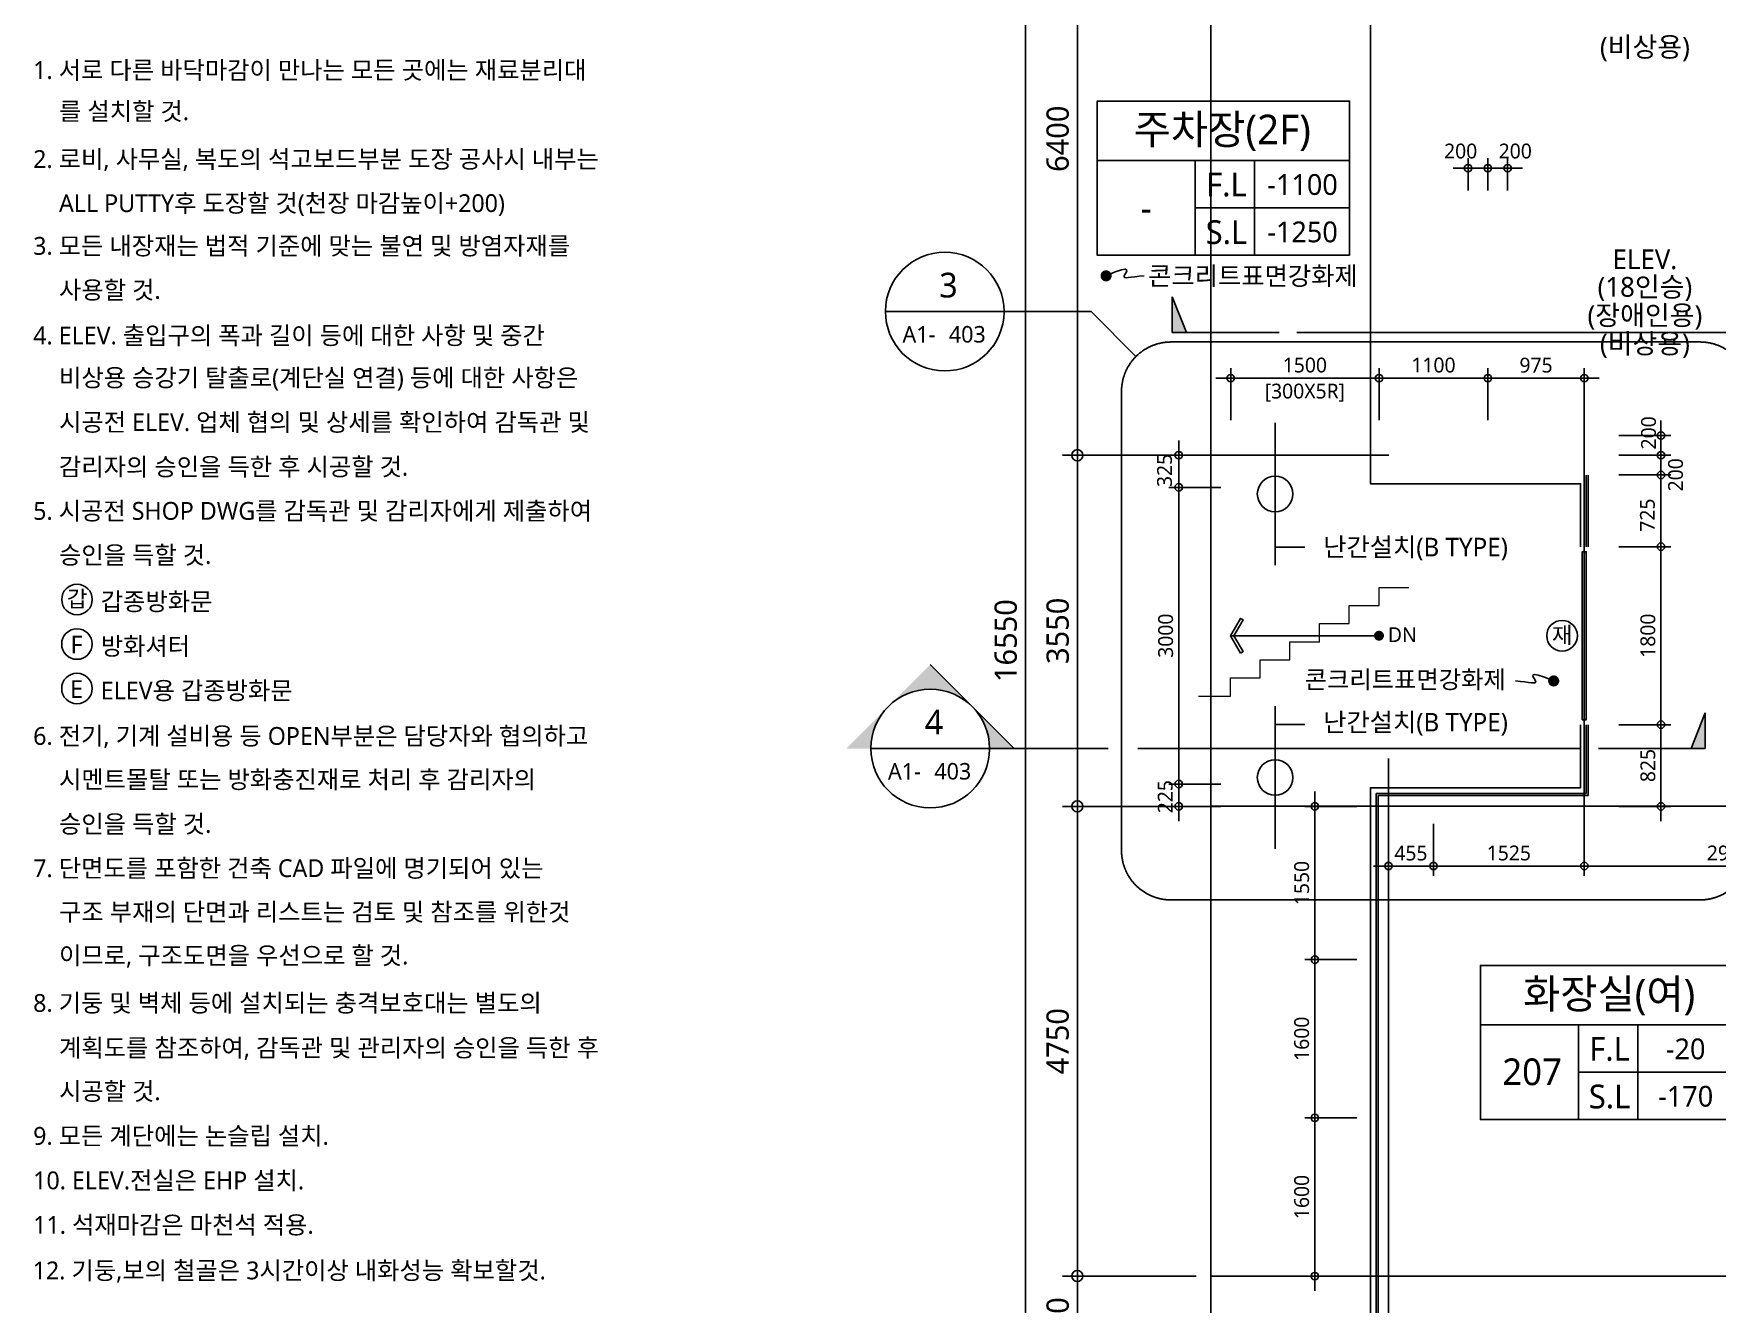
# Model space of a CAD drawing. Header units: millimetres. Extents: x -65167 to 413267, y -17142 to 66587.
# Drawn here: x 54887 to 71908, y 20752 to 33601 of the extents above; entities that cross this region are included whole.
import ezdxf
from ezdxf.enums import TextEntityAlignment as Align

# ---------------------------------------------------------------- set-up
doc = ezdxf.new("R2010")
doc.units = ezdxf.units.MM
doc.header["$LTSCALE"] = 75
doc.header["$MEASUREMENT"] = 0
doc.header["$PDSIZE"] = -10
doc.linetypes.add('CENTER', pattern=[2, 1.25, -0.25, 0.25, -0.25])
doc.linetypes.add('CENTER2', pattern=[1.125, 0.75, -0.125, 0.125, -0.125])
doc.layers.get('0').update_dxf_attribs({"linetype": 'CONTINUOUS'})
doc.layers.get('Defpoints').update_dxf_attribs({"color": 171, "linetype": 'CONTINUOUS'})
doc.layers.add('1-골조', color=2, linetype='CONTINUOUS', lineweight=0)
for name, color, linetype in [('CEN(ST)', 1, 'CENTER'), ('CG-BEAM', 3, 'CONTINUOUS'), ('ELE6', 8, 'CONTINUOUS'), ('INS', 251, 'BATTING'), ('LED', 7, 'CONTINUOUS'), ('NDIM', 7, 'CONTINUOUS'), ('SYM', 7, 'CONTINUOUS'), ('SYM(STAIR)', 251, 'CONTINUOUS'), ('TEXT', 3, 'CONTINUOUS'), ('TEXT(MIN)', 7, 'CONTINUOUS'), ('TEXT(NOTE小)', 1, 'CONTINUOUS'), ('TEXT(노트)', 7, 'CONTINUOUS'), ('TEXT(실명)', 3, 'CONTINUOUS'), ('TEXT-기입', 6, 'CONTINUOUS'), ('TITLE', 7, 'CONTINUOUS')]:
    doc.layers.add(name, color=color, linetype=linetype)
doc.styles.add('CGS', font='cgse', dxfattribs={"bigfont": 'cgs'})
doc.styles.add('나눔바른고딕', font='NanumBarunGothic.ttf')
doc.linetypes.add('BATTING', pattern='A,0.0001,-0.1,[134,ltypeshp.shx,S=0.1,R=0,X=-0.1,Y=0],-0.2,[134,ltypeshp.shx,S=0.1,R=180,X=0.1,Y=0],-0.1', length=0.4001)
doc.dimstyles.new('NDIM 1200', dxfattribs={"dimscale": 75, "dimtxt": 3, "dimasz": 1, "dimexe": 2, "dimexo": 2, "dimgap": 1, "dimtad": 1, "dimdec": 0, "dimdsep": 46, "dimtxsty": 'CGS', "dimblk": 'DOT0', "dimcen": 1, "dimdle": 8, "dimclrd": 256, "dimclre": 256, "dimclrt": 256, "dimadec": 0, "dimazin": 0, "dimtfac": 1, "dimtdec": 0, "dimtix": 1, "dimtmove": 2, "dimatfit": 3, "dimldrblk": 'DOT0', "dimfxl": 1, "dimtolj": 1, "dimtzin": 0, "dimlwd": -1, "dimlwe": -1, "dimarcsym": 0})

# ---------------------------------------------------------------- blocks, each defined once
blk = doc.blocks.new('DOT0')
blk.add_line((-3, 0), (3, 0))
at = {"color": 6}
blk.add_circle((0, 0), 0.75, dxfattribs=at)
blk = doc.blocks.new('*D208')
at = {"layer": 'Defpoints', "color": 0, "ltscale": 0.4, "transparency": 16777216}
for p in [(66788, 35738), (64913, 19188), (66788, 19188)]:
    blk.add_point(p, dxfattribs=at)
at = {"layer": 'NDIM', "ltscale": 0.4, "transparency": 16777216}
for p, q in [((66638, 35738), (64763, 35738)), ((64913, 35663), (64913, 19263)), ((66638, 19188), (64763, 19188))]:
    blk.add_line(p, q, dxfattribs=at)
at = {"layer": 'NDIM', "ltscale": 0.4, "transparency": 16777216, "xscale": 75, "yscale": 75, "zscale": 75}
for p, rotation in [((64913, 35738), 90), ((64913, 19188), 270)]:
    blk.add_blockref('DOT0', p, dxfattribs=dict(at, rotation=rotation))
at = {"layer": 'NDIM', "ltscale": 0.4, "transparency": 16777216, "insert": (64715, 27463), "char_height": 225, "attachment_point": 5, "rotation": 90, "style": '나눔바른고딕'}
blk.add_mtext('\\A1;16550', dxfattribs=at)
blk = doc.blocks.new('*D209')
at = {"layer": 'Defpoints', "color": 0, "ltscale": 0.4, "transparency": 16777216}
for p in [(66788, 35738), (65438, 29338), (66788, 29338)]:
    blk.add_point(p, dxfattribs=at)
at = {"layer": 'NDIM', "ltscale": 0.4, "transparency": 16777216}
for p, q in [((66638, 35738), (65288, 35738)), ((65438, 35663), (65438, 29413)), ((66638, 29338), (65288, 29338))]:
    blk.add_line(p, q, dxfattribs=at)
at = {"layer": 'NDIM', "ltscale": 0.4, "transparency": 16777216, "xscale": 75, "yscale": 75, "zscale": 75}
for p, rotation in [((65438, 35738), 90), ((65438, 29338), 270)]:
    blk.add_blockref('DOT0', p, dxfattribs=dict(at, rotation=rotation))
at = {"layer": 'NDIM', "ltscale": 0.4, "transparency": 16777216, "insert": (65240, 32538), "char_height": 225, "attachment_point": 5, "rotation": 90, "style": '나눔바른고딕'}
blk.add_mtext('\\A1;6400', dxfattribs=at)
blk = doc.blocks.new('*D210')
at = {"layer": 'Defpoints', "color": 0, "ltscale": 0.4, "transparency": 16777216}
for p in [(65438, 29338), (66788, 29338), (66788, 25787)]:
    blk.add_point(p, dxfattribs=at)
at = {"layer": 'NDIM', "ltscale": 0.4, "transparency": 16777216}
for p, q in [((66638, 29338), (65288, 29338)), ((65438, 25862), (65438, 29263)), ((66638, 25787), (65288, 25787))]:
    blk.add_line(p, q, dxfattribs=at)
at = {"layer": 'NDIM', "ltscale": 0.4, "transparency": 16777216, "xscale": 75, "yscale": 75, "zscale": 75}
for p, rotation in [((65438, 29338), 90), ((65438, 25787), 270)]:
    blk.add_blockref('DOT0', p, dxfattribs=dict(at, rotation=rotation))
at = {"layer": 'NDIM', "ltscale": 0.4, "transparency": 16777216, "insert": (65240, 27562), "char_height": 225, "attachment_point": 5, "rotation": 90, "style": '나눔바른고딕'}
blk.add_mtext('\\A1;3550', dxfattribs=at)
blk = doc.blocks.new('*D212')
at = {"layer": 'Defpoints', "color": 0, "ltscale": 0.4, "transparency": 16777216}
for p in [(66788, 25787), (65438, 21038), (66788, 21038)]:
    blk.add_point(p, dxfattribs=at)
at = {"layer": 'NDIM', "ltscale": 0.4, "transparency": 16777216}
for p, q in [((66638, 25787), (65288, 25787)), ((65438, 25712), (65438, 21113)), ((66638, 21038), (65288, 21038))]:
    blk.add_line(p, q, dxfattribs=at)
at = {"layer": 'NDIM', "ltscale": 0.4, "transparency": 16777216, "xscale": 75, "yscale": 75, "zscale": 75}
for p, rotation in [((65438, 25787), 90), ((65438, 21038), 270)]:
    blk.add_blockref('DOT0', p, dxfattribs=dict(at, rotation=rotation))
at = {"layer": 'NDIM', "ltscale": 0.4, "transparency": 16777216, "insert": (65240, 23412), "char_height": 225, "attachment_point": 5, "rotation": 90, "style": '나눔바른고딕'}
blk.add_mtext('\\A1;4750', dxfattribs=at)
blk = doc.blocks.new('A$C51E23882')
at = {"layer": 'TITLE'}
blk.add_lwpolyline([(8500, 0), (0, 0), (0, 5200), (8500, 5200)], close=True, dxfattribs=at)
for points in [[(8500, 3200), (0, 3200)], [(3300, 3200), (3300, 0)], [(5300, 3200), (5300, 0)], [(3300, 1600), (8500, 1600)]]:
    blk.add_lwpolyline(points, dxfattribs=at)
at = {"layer": 'TITLE', "style": '나눔바른고딕'}
for s, p in [('F.L', (4352, 2378)), ('S.L', (4352, 778))]:
    blk.add_text(s, height=800, dxfattribs=at).set_placement(p, align=Align.MIDDLE)
blk = doc.blocks.new('갑종방화문표기')
at = {"layer": 'TEXT(NOTE小)'}
blk.add_circle((0, 0), 150, dxfattribs=at)
at = {"layer": 'TEXT(NOTE小)', "style": '나눔바른고딕'}
blk.add_text('갑', height=160, dxfattribs=at).set_placement((1, 7), align=Align.MIDDLE_CENTER)
blk = doc.blocks.new('A$C4BDA14EB')
at = {"layer": 'TEXT(NOTE小)'}
blk.add_circle((515, 572), 515, dxfattribs=at)
at = {"layer": 'TEXT(NOTE小)', "style": '나눔바른고딕'}
blk.add_text('F', height=600, dxfattribs=at).set_placement((502, 554), align=Align.MIDDLE_CENTER)
blk = doc.blocks.new('A$C0853663C')
at = {"layer": 'TEXT(NOTE小)'}
blk.add_circle((515, 573), 515, dxfattribs=at)
at = {"layer": 'TEXT(NOTE小)', "style": '나눔바른고딕'}
blk.add_text('E', height=600, dxfattribs=at).set_placement((502, 554), align=Align.MIDDLE_CENTER)
blk = doc.blocks.new('NOTE')
for name, p, xscale, yscale, zscale in [('갑종방화문표기', (575, -5646), 1.030731055544951, 1.030731055544951, 1.030731055544951), ('A$C4BDA14EB', (420, -6268), 0.3, 0.3, 0.3), ('A$C0853663C', (420, -6718), 0.3, 0.3, 0.3)]:
    blk.add_blockref(name, p, dxfattribs=dict(xscale=xscale, yscale=yscale, zscale=zscale))
at = {"layer": 'TEXT', "style": '나눔바른고딕'}
for s, p in [('1. 서로 다른 바닥마감이 만나는 모든 곳에는 재료분리대', (132, -292)), ('를 설치할 것.', (393, -709)), ('2. 로비, 사무실, 복도의 석고보드부분 도장 공사시 내부는', (132, -1192)), ('ALL PUTTY후 도장할 것(천장 마감높이+200)', (393, -1638)), ('3. 모든 내장재는 법적 기준에 맞는 불연 및 방염자재를', (132, -2070)), ('사용할 것.', (393, -2516)), ('4. ELEV. 출입구의 폭과 길이 등에 대한 사항 및 중간', (132, -2976)), ('비상용 승강기 탈출로(계단실 연결) 등에 대한 사항은', (393, -3403)), ('시공전 ELEV. 업체 협의 및 상세를 확인하여 감독관 및', (393, -3853)), ('감리자의 승인을 득한 후 시공할 것.', (393, -4303)), ('5. 시공전 SHOP DWG를 감독관 및 감리자에게 제출하여', (132, -4750)), ('승인을 득할 것.', (393, -5196)), ('갑종방화문', (815, -5667)), ('방화셔터', (815, -6117)), ('ELEV용 갑종방화문', (815, -6567)), ('6. 전기, 기계 설비용 등 OPEN부분은 담당자와 협의하고', (132, -7026)), ('시멘트몰탈 또는 방화충진재로 처리 후 감리자의', (393, -7466)), ('승인을 득할 것.', (393, -7916)), ('7. 단면도를 포함한 건축 CAD 파일에 명기되어 있는', (132, -8363)), ('구조 부재의 단면과 리스트는 검토 및 참조를 위한것', (393, -8806)), ('이므로, 구조도면을 우선으로 할 것.', (393, -9246)), ('8. 기둥 및 벽체 등에 설치되는 충격보호대는 별도의', (132, -9726)), ('계획도를 참조하여, 감독관 및 관리자의 승인을 득한 후', (393, -10179)), ('시공할 것.', (393, -10619)), ('9. 모든 계단에는 논슬립 설치.', (132, -11070)), ('10. ELEV.전실은 EHP 설치.', (132, -11520)), ('11. 석재마감은 마천석 적용.', (132, -11970))]:
    blk.add_text(s, height=180, dxfattribs=at).set_placement(p, align=Align.MIDDLE_LEFT)
blk = doc.blocks.new('*D623')
at = {"layer": 'Defpoints', "color": 0, "ltscale": 0.4, "transparency": 16777216}
for p in [(69388, 32241), (69388, 31916), (69588, 31916)]:
    blk.add_point(p, dxfattribs=at)
at = {"layer": 'NDIM', "ltscale": 0.4, "transparency": 16777216}
for p, q in [((69388, 32016), (69388, 32341)), ((69588, 32016), (69588, 32341)), ((69538, 32241), (69438, 32241))]:
    blk.add_line(p, q, dxfattribs=at)
at = {"layer": 'NDIM', "ltscale": 0.4, "transparency": 16777216, "xscale": 50, "yscale": 50, "zscale": 50, "rotation": 180}
blk.add_blockref('DOT0', (69388, 32241), dxfattribs=at)
at = {"layer": 'NDIM', "ltscale": 0.4, "transparency": 16777216, "xscale": 50, "yscale": 50, "zscale": 50}
blk.add_blockref('DOT0', (69588, 32241), dxfattribs=at)
at = {"layer": 'NDIM', "ltscale": 0.4, "transparency": 16777216, "insert": (69313, 32413), "char_height": 150, "attachment_point": 5, "style": '나눔바른고딕'}
blk.add_mtext('\\A1;200', dxfattribs=at)
blk = doc.blocks.new('*D624')
at = {"layer": 'Defpoints', "color": 0, "ltscale": 0.4, "transparency": 16777216}
for p in [(69788, 32241), (69588, 31916), (69788, 31916)]:
    blk.add_point(p, dxfattribs=at)
at = {"layer": 'NDIM', "ltscale": 0.4, "transparency": 16777216}
for p, q in [((69588, 32016), (69588, 32341)), ((69788, 32016), (69788, 32341)), ((69638, 32241), (69738, 32241))]:
    blk.add_line(p, q, dxfattribs=at)
at = {"layer": 'NDIM', "ltscale": 0.4, "transparency": 16777216, "xscale": 50, "yscale": 50, "zscale": 50, "rotation": 180}
blk.add_blockref('DOT0', (69588, 32241), dxfattribs=at)
at = {"layer": 'NDIM', "ltscale": 0.4, "transparency": 16777216, "xscale": 50, "yscale": 50, "zscale": 50}
blk.add_blockref('DOT0', (69788, 32241), dxfattribs=at)
at = {"layer": 'NDIM', "ltscale": 0.4, "transparency": 16777216, "insert": (69865, 32413), "char_height": 150, "attachment_point": 5, "style": '나눔바른고딕'}
blk.add_mtext('\\A1;200', dxfattribs=at)
blk = doc.blocks.new('*D656')
at = {"layer": 'Defpoints', "color": 0, "ltscale": 0.4, "transparency": 16777216}
for p in [(70813, 28413), (70813, 26613), (71338, 26613)]:
    blk.add_point(p, dxfattribs=at)
at = {"layer": 'NDIM', "ltscale": 0.4, "transparency": 16777216}
for p, q in [((70913, 28413), (71438, 28413)), ((71338, 28363), (71338, 26663)), ((70913, 26613), (71438, 26613))]:
    blk.add_line(p, q, dxfattribs=at)
at = {"layer": 'NDIM', "ltscale": 0.4, "transparency": 16777216, "xscale": 50, "yscale": 50, "zscale": 50}
for p, rotation in [((71338, 28413), 90), ((71338, 26613), 270)]:
    blk.add_blockref('DOT0', p, dxfattribs=dict(at, rotation=rotation))
at = {"layer": 'NDIM', "ltscale": 0.4, "transparency": 16777216, "insert": (71206, 27513), "char_height": 150, "attachment_point": 5, "rotation": 90, "style": '나눔바른고딕'}
blk.add_mtext('\\A1;1800', dxfattribs=at)
blk = doc.blocks.new('*D657')
at = {"layer": 'Defpoints', "color": 0, "ltscale": 0.4, "transparency": 16777216}
for p in [(70813, 26613), (70813, 25787), (71338, 25787)]:
    blk.add_point(p, dxfattribs=at)
at = {"layer": 'NDIM', "ltscale": 0.4, "transparency": 16777216}
for p, q in [((70913, 26613), (71438, 26613)), ((71338, 26563), (71338, 25837)), ((70913, 25787), (71438, 25787))]:
    blk.add_line(p, q, dxfattribs=at)
at = {"layer": 'NDIM', "ltscale": 0.4, "transparency": 16777216, "xscale": 50, "yscale": 50, "zscale": 50}
for p, rotation in [((71338, 26613), 90), ((71338, 25787), 270)]:
    blk.add_blockref('DOT0', p, dxfattribs=dict(at, rotation=rotation))
at = {"layer": 'NDIM', "ltscale": 0.4, "transparency": 16777216, "insert": (71206, 26200), "char_height": 150, "attachment_point": 5, "rotation": 90, "style": '나눔바른고딕'}
blk.add_mtext('\\A1;825', dxfattribs=at)
blk = doc.blocks.new('*D658')
at = {"layer": 'Defpoints', "color": 0, "ltscale": 0.4, "transparency": 16777216}
for p in [(70813, 29338), (70813, 29138), (71338, 29138)]:
    blk.add_point(p, dxfattribs=at)
at = {"layer": 'NDIM', "ltscale": 0.4, "transparency": 16777216}
for p, q in [((70913, 29338), (71438, 29338)), ((71338, 29288), (71338, 29188)), ((70913, 29138), (71438, 29138))]:
    blk.add_line(p, q, dxfattribs=at)
at = {"layer": 'NDIM', "ltscale": 0.4, "transparency": 16777216, "xscale": 50, "yscale": 50, "zscale": 50}
for p, rotation in [((71338, 29338), 90), ((71338, 29138), 270)]:
    blk.add_blockref('DOT0', p, dxfattribs=dict(at, rotation=rotation))
at = {"layer": 'NDIM', "ltscale": 0.4, "transparency": 16777216, "insert": (71486, 29140), "char_height": 150, "attachment_point": 5, "rotation": 90, "style": '나눔바른고딕'}
blk.add_mtext('\\A1;200', dxfattribs=at)
blk = doc.blocks.new('*D659')
at = {"layer": 'Defpoints', "color": 0, "ltscale": 0.4, "transparency": 16777216}
for p in [(70813, 29538), (70813, 29338), (71338, 29338)]:
    blk.add_point(p, dxfattribs=at)
at = {"layer": 'NDIM', "ltscale": 0.4, "transparency": 16777216}
for p, q in [((70913, 29538), (71438, 29538)), ((71338, 29488), (71338, 29388)), ((70913, 29338), (71438, 29338))]:
    blk.add_line(p, q, dxfattribs=at)
at = {"layer": 'NDIM', "ltscale": 0.4, "transparency": 16777216, "xscale": 50, "yscale": 50, "zscale": 50}
for p, rotation in [((71338, 29538), 90), ((71338, 29338), 270)]:
    blk.add_blockref('DOT0', p, dxfattribs=dict(at, rotation=rotation))
at = {"layer": 'NDIM', "ltscale": 0.4, "transparency": 16777216, "insert": (71213, 29564), "char_height": 150, "attachment_point": 5, "rotation": 90, "style": '나눔바른고딕'}
blk.add_mtext('\\A1;200', dxfattribs=at)
blk = doc.blocks.new('*D660')
at = {"layer": 'Defpoints', "color": 0, "ltscale": 0.4, "transparency": 16777216}
for p in [(70813, 29138), (70813, 28413), (71338, 28413)]:
    blk.add_point(p, dxfattribs=at)
at = {"layer": 'NDIM', "ltscale": 0.4, "transparency": 16777216}
for p, q in [((70913, 29138), (71438, 29138)), ((71338, 29088), (71338, 28463)), ((70913, 28413), (71438, 28413))]:
    blk.add_line(p, q, dxfattribs=at)
at = {"layer": 'NDIM', "ltscale": 0.4, "transparency": 16777216, "xscale": 50, "yscale": 50, "zscale": 50}
for p, rotation in [((71338, 29138), 90), ((71338, 28413), 270)]:
    blk.add_blockref('DOT0', p, dxfattribs=dict(at, rotation=rotation))
at = {"layer": 'NDIM', "ltscale": 0.4, "transparency": 16777216, "insert": (71202, 28732), "char_height": 150, "attachment_point": 5, "rotation": 90, "style": '나눔바른고딕'}
blk.add_mtext('\\A1;725', dxfattribs=at)
blk = doc.blocks.new('*D661')
at = {"layer": 'Defpoints', "color": 0, "ltscale": 0.4, "transparency": 16777216}
for p in [(68488, 30117), (66988, 29592), (68488, 29592)]:
    blk.add_point(p, dxfattribs=at)
at = {"layer": 'NDIM', "ltscale": 0.4, "transparency": 16777216}
for p, q in [((66988, 29692), (66988, 30217)), ((68488, 29692), (68488, 30217)), ((67038, 30117), (68438, 30117))]:
    blk.add_line(p, q, dxfattribs=at)
at = {"layer": 'NDIM', "ltscale": 0.4, "transparency": 16777216, "xscale": 50, "yscale": 50, "zscale": 50, "rotation": 180}
blk.add_blockref('DOT0', (66988, 30117), dxfattribs=at)
at = {"layer": 'NDIM', "ltscale": 0.4, "transparency": 16777216, "xscale": 50, "yscale": 50, "zscale": 50}
blk.add_blockref('DOT0', (68488, 30117), dxfattribs=at)
at = {"layer": 'NDIM', "ltscale": 0.4, "transparency": 16777216, "char_height": 150, "attachment_point": 5, "style": '나눔바른고딕'}
for s, insert in [('\\A1;1500', (67738, 30249)), ('\\A1;[300X5R]', (67738, 29970))]:
    blk.add_mtext(s, dxfattribs=dict(at, insert=insert))
blk = doc.blocks.new('*D662')
at = {"layer": 'Defpoints', "color": 0, "ltscale": 0.4, "transparency": 16777216}
for p in [(69588, 30117), (68488, 29592), (69588, 29592)]:
    blk.add_point(p, dxfattribs=at)
at = {"layer": 'NDIM', "ltscale": 0.4, "transparency": 16777216}
for p, q in [((68488, 29692), (68488, 30217)), ((69588, 29692), (69588, 30217)), ((68538, 30117), (69538, 30117))]:
    blk.add_line(p, q, dxfattribs=at)
at = {"layer": 'NDIM', "ltscale": 0.4, "transparency": 16777216, "xscale": 50, "yscale": 50, "zscale": 50, "rotation": 180}
blk.add_blockref('DOT0', (68488, 30117), dxfattribs=at)
at = {"layer": 'NDIM', "ltscale": 0.4, "transparency": 16777216, "xscale": 50, "yscale": 50, "zscale": 50}
blk.add_blockref('DOT0', (69588, 30117), dxfattribs=at)
at = {"layer": 'NDIM', "ltscale": 0.4, "transparency": 16777216, "insert": (69038, 30249), "char_height": 150, "attachment_point": 5, "style": '나눔바른고딕'}
blk.add_mtext('\\A1;1100', dxfattribs=at)
blk = doc.blocks.new('*D663')
at = {"layer": 'Defpoints', "color": 0, "ltscale": 0.4, "transparency": 16777216}
for p in [(70563, 30117), (69588, 29592), (70563, 29592)]:
    blk.add_point(p, dxfattribs=at)
at = {"layer": 'NDIM', "ltscale": 0.4, "transparency": 16777216}
for p, q in [((69588, 29692), (69588, 30217)), ((70563, 29692), (70563, 30217)), ((69638, 30117), (70513, 30117))]:
    blk.add_line(p, q, dxfattribs=at)
at = {"layer": 'NDIM', "ltscale": 0.4, "transparency": 16777216, "xscale": 50, "yscale": 50, "zscale": 50, "rotation": 180}
blk.add_blockref('DOT0', (69588, 30117), dxfattribs=at)
at = {"layer": 'NDIM', "ltscale": 0.4, "transparency": 16777216, "xscale": 50, "yscale": 50, "zscale": 50}
blk.add_blockref('DOT0', (70563, 30117), dxfattribs=at)
at = {"layer": 'NDIM', "ltscale": 0.4, "transparency": 16777216, "insert": (70075, 30248), "char_height": 150, "attachment_point": 5, "style": '나눔바른고딕'}
blk.add_mtext('\\A1;975', dxfattribs=at)
blk = doc.blocks.new('*D671')
at = {"layer": 'Defpoints', "color": 0, "ltscale": 0.4, "transparency": 16777216}
for p in [(70563, 25709), (73488, 25709), (73488, 25184)]:
    blk.add_point(p, dxfattribs=at)
at = {"layer": 'NDIM', "ltscale": 0.4, "transparency": 16777216}
for p, q in [((70563, 25609), (70563, 25084)), ((73488, 25609), (73488, 25084)), ((70613, 25184), (73438, 25184))]:
    blk.add_line(p, q, dxfattribs=at)
at = {"layer": 'NDIM', "ltscale": 0.4, "transparency": 16777216, "xscale": 50, "yscale": 50, "zscale": 50, "rotation": 180}
blk.add_blockref('DOT0', (70563, 25184), dxfattribs=at)
at = {"layer": 'NDIM', "ltscale": 0.4, "transparency": 16777216, "xscale": 50, "yscale": 50, "zscale": 50}
blk.add_blockref('DOT0', (73488, 25184), dxfattribs=at)
at = {"layer": 'NDIM', "ltscale": 0.4, "transparency": 16777216, "insert": (72025, 25315), "char_height": 150, "attachment_point": 5, "style": '나눔바른고딕'}
blk.add_mtext('\\A1;2925', dxfattribs=at)
blk = doc.blocks.new('*D672')
at = {"layer": 'Defpoints', "color": 0, "ltscale": 0.4, "transparency": 16777216}
for p in [(69038, 25709), (70563, 25709), (70563, 25184)]:
    blk.add_point(p, dxfattribs=at)
at = {"layer": 'NDIM', "ltscale": 0.4, "transparency": 16777216}
for p, q in [((69038, 25609), (69038, 25084)), ((70563, 25609), (70563, 25084)), ((69088, 25184), (70513, 25184))]:
    blk.add_line(p, q, dxfattribs=at)
at = {"layer": 'NDIM', "ltscale": 0.4, "transparency": 16777216, "xscale": 50, "yscale": 50, "zscale": 50, "rotation": 180}
blk.add_blockref('DOT0', (69038, 25184), dxfattribs=at)
at = {"layer": 'NDIM', "ltscale": 0.4, "transparency": 16777216, "xscale": 50, "yscale": 50, "zscale": 50}
blk.add_blockref('DOT0', (70563, 25184), dxfattribs=at)
at = {"layer": 'NDIM', "ltscale": 0.4, "transparency": 16777216, "insert": (69800, 25315), "char_height": 150, "attachment_point": 5, "style": '나눔바른고딕'}
blk.add_mtext('\\A1;1525', dxfattribs=at)
blk = doc.blocks.new('*D775')
at = {"layer": 'Defpoints', "color": 0, "ltscale": 0.4, "transparency": 16777216}
for p in [(68363, 22637), (67838, 21037), (68363, 21037)]:
    blk.add_point(p, dxfattribs=at)
at = {"layer": 'NDIM', "ltscale": 0.4, "transparency": 16777216}
for p, q in [((68263, 22637), (67738, 22637)), ((67838, 22587), (67838, 21087)), ((68263, 21037), (67738, 21037))]:
    blk.add_line(p, q, dxfattribs=at)
at = {"layer": 'NDIM', "ltscale": 0.4, "transparency": 16777216, "xscale": 50, "yscale": 50, "zscale": 50}
for p, rotation in [((67838, 22637), 90), ((67838, 21037), 270)]:
    blk.add_blockref('DOT0', p, dxfattribs=dict(at, rotation=rotation))
at = {"layer": 'NDIM', "ltscale": 0.4, "transparency": 16777216, "insert": (67706, 21837), "char_height": 150, "attachment_point": 5, "rotation": 90, "style": '나눔바른고딕'}
blk.add_mtext('\\A1;1600', dxfattribs=at)
blk = doc.blocks.new('*D776')
at = {"layer": 'Defpoints', "color": 0, "ltscale": 0.4, "transparency": 16777216}
for p in [(67838, 24237), (68363, 24237), (68363, 22637)]:
    blk.add_point(p, dxfattribs=at)
at = {"layer": 'NDIM', "ltscale": 0.4, "transparency": 16777216}
for p, q in [((68263, 24237), (67738, 24237)), ((67838, 22687), (67838, 24187)), ((68263, 22637), (67738, 22637))]:
    blk.add_line(p, q, dxfattribs=at)
at = {"layer": 'NDIM', "ltscale": 0.4, "transparency": 16777216, "xscale": 50, "yscale": 50, "zscale": 50}
for p, rotation in [((67838, 24237), 90), ((67838, 22637), 270)]:
    blk.add_blockref('DOT0', p, dxfattribs=dict(at, rotation=rotation))
at = {"layer": 'NDIM', "ltscale": 0.4, "transparency": 16777216, "insert": (67706, 23437), "char_height": 150, "attachment_point": 5, "rotation": 90, "style": '나눔바른고딕'}
blk.add_mtext('\\A1;1600', dxfattribs=at)
blk = doc.blocks.new('*D777')
at = {"layer": 'Defpoints', "color": 0, "ltscale": 0.4, "transparency": 16777216}
for p in [(68363, 25787), (67838, 24237), (68363, 24237)]:
    blk.add_point(p, dxfattribs=at)
at = {"layer": 'NDIM', "ltscale": 0.4, "transparency": 16777216}
for p, q in [((68263, 25787), (67738, 25787)), ((67838, 25737), (67838, 24287)), ((68263, 24237), (67738, 24237))]:
    blk.add_line(p, q, dxfattribs=at)
at = {"layer": 'NDIM', "ltscale": 0.4, "transparency": 16777216, "xscale": 50, "yscale": 50, "zscale": 50}
for p, rotation in [((67838, 25787), 90), ((67838, 24237), 270)]:
    blk.add_blockref('DOT0', p, dxfattribs=dict(at, rotation=rotation))
at = {"layer": 'NDIM', "ltscale": 0.4, "transparency": 16777216, "insert": (67706, 25012), "char_height": 150, "attachment_point": 5, "rotation": 90, "style": '나눔바른고딕'}
blk.add_mtext('\\A1;1550', dxfattribs=at)
blk = doc.blocks.new('A$C1AFB1B41')
at = {"layer": 'SYM'}
blk.add_hatch(color=256, dxfattribs=at).paths.add_polyline_path([(2000, 500), (1800, 0), (2000, 0)])
for p, q in [((2000, 500), (1800, 0)), ((2000, 0), (2000, 500)), ((0, 0), (250, 0)), ((500, 0), (2000, 0))]:
    blk.add_line(p, q, dxfattribs=at)
blk = doc.blocks.new('ffg')
at = {"layer": 'SYM'}
h = blk.add_hatch(color=256, dxfattribs=at)
h.paths.add_polyline_path([(28501, 27220), (28076, 26796, -0.414214), (28925, 26796)])
h.paths.add_polyline_path([(28076, 26796), (27652, 26372), (27901, 26372, -0.198912)])
h.paths.add_polyline_path([(28925, 26796, -0.198912), (29101, 26372), (29349, 26372)])
at = {"layer": 'Defpoints'}
blk.add_line((30901, 26372), (34896, 26372), dxfattribs=at)
at = {"layer": 'SYM'}
for p, q in [((29349, 26372), (28501, 27220)), ((27901, 26372), (29101, 26372)), ((29101, 26372), (30301, 26372)), ((30601, 26372), (30901, 26372))]:
    blk.add_line(p, q, dxfattribs=at)
blk.add_arc((28501, 26372), 600, 0, 359.5643, dxfattribs=at)
at = {"layer": 'SYM', "xscale": 0.7200000000000014, "yscale": 0.7200000000000014, "zscale": 0.7200000000000014}
blk.add_blockref('A$C1AFB1B41', (34896, 26372), dxfattribs=at)
blk = doc.blocks.new('*D1339')
at = {"layer": 'Defpoints', "color": 0, "ltscale": 0.4, "transparency": 16777216}
for p in [(68583, 25709), (69038, 25709), (68583, 25184)]:
    blk.add_point(p, dxfattribs=at)
at = {"layer": 'NDIM', "ltscale": 0.4, "transparency": 16777216}
for p, q in [((68583, 25609), (68583, 25084)), ((69038, 25609), (69038, 25084)), ((68988, 25184), (68633, 25184))]:
    blk.add_line(p, q, dxfattribs=at)
at = {"layer": 'NDIM', "ltscale": 0.4, "transparency": 16777216, "xscale": 50, "yscale": 50, "zscale": 50}
for p, rotation in [((68583, 25184), 179.9999999999984), ((69038, 25184), 359.9999999999984)]:
    blk.add_blockref('DOT0', p, dxfattribs=dict(at, rotation=rotation))
at = {"layer": 'NDIM', "ltscale": 0.4, "transparency": 16777216, "insert": (68810, 25314), "char_height": 150, "attachment_point": 5, "style": '나눔바른고딕'}
blk.add_mtext('\\A1;455', dxfattribs=at)
blk = doc.blocks.new('*D1343')
at = {"layer": 'Defpoints', "color": 0, "ltscale": 0.4, "transparency": 16777216}
for p in [(65438, 21038), (66788, 21038), (66788, 19938)]:
    blk.add_point(p, dxfattribs=at)
at = {"layer": 'NDIM', "ltscale": 0.4, "transparency": 16777216}
for p, q in [((66638, 21038), (65288, 21038)), ((65438, 20013), (65438, 20963)), ((66638, 19938), (65288, 19938))]:
    blk.add_line(p, q, dxfattribs=at)
at = {"layer": 'NDIM', "ltscale": 0.4, "transparency": 16777216, "xscale": 75, "yscale": 75, "zscale": 75}
for p, rotation in [((65438, 21038), 90), ((65438, 19938), 270)]:
    blk.add_blockref('DOT0', p, dxfattribs=dict(at, rotation=rotation))
at = {"layer": 'NDIM', "ltscale": 0.4, "transparency": 16777216, "insert": (65240, 20488), "char_height": 225, "attachment_point": 5, "rotation": 90, "style": '나눔바른고딕'}
blk.add_mtext('\\A1;1100', dxfattribs=at)
blk = doc.blocks.new('*D1530')
at = {"layer": 'Defpoints', "color": 0, "ltscale": 0.4, "transparency": 16777216}
for p in [(66988, 29013), (66463, 26013), (66988, 26013)]:
    blk.add_point(p, dxfattribs=at)
at = {"layer": 'NDIM', "ltscale": 0.4, "transparency": 16777216}
for p, q in [((66888, 29013), (66363, 29013)), ((66463, 28963), (66463, 26063)), ((66888, 26013), (66363, 26013))]:
    blk.add_line(p, q, dxfattribs=at)
at = {"layer": 'NDIM', "ltscale": 0.4, "transparency": 16777216, "xscale": 50, "yscale": 50, "zscale": 50}
for p, rotation in [((66463, 29013), 90), ((66463, 26013), 270)]:
    blk.add_blockref('DOT0', p, dxfattribs=dict(at, rotation=rotation))
at = {"layer": 'NDIM', "ltscale": 0.4, "transparency": 16777216, "insert": (66331, 27513), "char_height": 150, "attachment_point": 5, "rotation": 90, "style": '나눔바른고딕'}
blk.add_mtext('\\A1;3000', dxfattribs=at)
blk = doc.blocks.new('*D1531')
at = {"layer": 'Defpoints', "color": 0, "ltscale": 0.4, "transparency": 16777216}
for p in [(66463, 26013), (66988, 26013), (66988, 25787)]:
    blk.add_point(p, dxfattribs=at)
at = {"layer": 'NDIM', "ltscale": 0.4, "transparency": 16777216}
for p, q in [((66888, 26013), (66363, 26013)), ((66463, 25837), (66463, 25963)), ((66888, 25787), (66363, 25787))]:
    blk.add_line(p, q, dxfattribs=at)
at = {"layer": 'NDIM', "ltscale": 0.4, "transparency": 16777216, "xscale": 50, "yscale": 50, "zscale": 50}
for p, rotation in [((66463, 26013), 90), ((66463, 25787), 270)]:
    blk.add_blockref('DOT0', p, dxfattribs=dict(at, rotation=rotation))
at = {"layer": 'NDIM', "ltscale": 0.4, "transparency": 16777216, "insert": (66327, 25885), "char_height": 150, "attachment_point": 5, "rotation": 90, "style": '나눔바른고딕'}
blk.add_mtext('\\A1;225', dxfattribs=at)
blk = doc.blocks.new('*D1532')
at = {"layer": 'Defpoints', "color": 0, "ltscale": 0.4, "transparency": 16777216}
for p in [(66988, 29338), (66463, 29013), (66988, 29013)]:
    blk.add_point(p, dxfattribs=at)
at = {"layer": 'NDIM', "ltscale": 0.4, "transparency": 16777216}
for p, q in [((66888, 29338), (66363, 29338)), ((66463, 29288), (66463, 29063)), ((66888, 29013), (66363, 29013))]:
    blk.add_line(p, q, dxfattribs=at)
at = {"layer": 'NDIM', "ltscale": 0.4, "transparency": 16777216, "xscale": 50, "yscale": 50, "zscale": 50}
for p, rotation in [((66463, 29338), 90), ((66463, 29013), 270)]:
    blk.add_blockref('DOT0', p, dxfattribs=dict(at, rotation=rotation))
at = {"layer": 'NDIM', "ltscale": 0.4, "transparency": 16777216, "insert": (66320, 29184), "char_height": 150, "attachment_point": 5, "rotation": 90, "style": '나눔바른고딕'}
blk.add_mtext('\\A1;325', dxfattribs=at)
blk = doc.blocks.new('재료분리대표기')
at = {"layer": 'TEXT(NOTE小)'}
blk.add_circle((0, 0), 155, dxfattribs=at)
at = {"layer": 'TEXT(NOTE小)', "style": '나눔바른고딕'}
blk.add_text('재', height=165, dxfattribs=at).set_placement((1, 7), align=Align.MIDDLE_CENTER)

msp = doc.modelspace()

# ---------------------------------------------------------------- linework, layer by layer
at = {"ltscale": 10000}
msp.add_lwpolyline([(66030.8, 30336.6), (65576.9, 30790.4), (64697.5, 30790.4)], dxfattribs=at)
at = {"layer": '1-골조', "ltscale": 10000}
msp.add_lwpolyline([(66661.7, 26901.9), (66987.5, 26901.9), (66987.5, 27085.2), (67287.5, 27085.2), (67287.5, 27268.6), (67587.5, 27268.6), (67587.5, 27451.9), (67887.5, 27451.9), (67887.5, 27635.2), (68187.5, 27635.2), (68187.5, 27818.6), (68487.5, 27818.6), (68487.5, 28001.9), (68787.5, 28001.9)], dxfattribs=at)
at = {"layer": 'CEN(ST)', "ltscale": 10000}
for p, q in [((70562.5, 25481.8), (70562.5, 29845)), ((68587.5, 29337.5), (66787.5, 29337.5)), ((68582.5, 26272), (68582.5, 7251.2)), ((66787.5, 21037.5), (73738.1, 21037.5))]:
    msp.add_line(p, q, dxfattribs=at)
at = {"layer": 'CG-BEAM', "linetype": 'CENTER2', "ltscale": 10000}
msp.add_lwpolyline([(65884.3, 29983, -0.4142136), (66384.3, 30483), (71733.1, 30483, -0.4142136), (72233.1, 29983), (72233.1, 25340.9, -0.4142136), (71733.1, 24840.9), (66384.3, 24840.9, -0.4142136), (65884.3, 25340.9)], format="xyb", close=True, dxfattribs=at)
at = {"layer": 'Defpoints'}
msp.add_line((83062.4, 30579.1), (67837.5, 30579.1), dxfattribs=at)
at = {"layer": 'Defpoints', "ltscale": 10000}
msp.add_lwpolyline([(86987.5, 6362.5), (66787.5, 6362.5), (66787.5, 37837.5), (86987.5, 37837.5)], close=True, dxfattribs=at)
at = {"layer": 'ELE6', "ltscale": 10000}
msp.add_lwpolyline([(70542.5, 26662.5), (70542.5, 28362.5), (70582.5, 28362.5), (70582.5, 26662.5)], close=True, dxfattribs=at)
at = {"layer": 'INS', "ltscale": 0.65}
for p, q in [((70582.5, 29137.5), (70582.5, 28412.5)), ((70582.5, 26612.5), (70582.5, 25917.5)), ((70582.5, 25917.5), (68457.5, 25917.5)), ((68457.5, 25917.5), (68457.5, 8887.5))]:
    msp.add_line(p, q, dxfattribs=at)
at = {"layer": 'INS', "linetype": 'Continuous', "ltscale": 1.2}
for p, q in [((70602.5, 29137.5), (70602.5, 28412.5)), ((70602.5, 26612.5), (70602.5, 25897.5)), ((70602.5, 25897.5), (68477.5, 25897.5)), ((68477.5, 25897.5), (68477.5, 8887.5))]:
    msp.add_line(p, q, dxfattribs=at)
at = {"layer": 'INS', "ltscale": 1.2}
for points in [[(69387.5, 36400), (68400, 36400), (68400, 29050), (70525, 29050), (70525, 28412.5)], [(70525, 26612.5), (70525, 25975), (68400, 25975), (68400, 9225), (66787.5, 9225)]]:
    msp.add_lwpolyline(points, dxfattribs=at)
at = {"layer": 'LED', "const_width": 56.2}
for points in [[(65728.2, 31179.8, -1), (65728.2, 31123.6, -1)], [(70253.4, 27083.4, 1), (70253.4, 27027.1, 1)]]:
    msp.add_lwpolyline(points, format="xyb", close=True, dxfattribs=at)
at = {"layer": 'LED'}
for points in [[(65728.2, 31151.7), (65821.9, 31190.8), (65884, 31211.9), (65920.2, 31218.4), (65936.2, 31213.6), (65937.5, 31201.1), (65930, 31184.1), (65919.2, 31166.1), (65910.9, 31150.4), (65909.8, 31139.8), (65916.6, 31134.1), (65931.1, 31132.3), (65953.3, 31133.6), (65982.8, 31137.1), (66019.6, 31141.9), (66063.4, 31147.1), (66114, 31151.7)], [(70253.4, 27055.2), (70159.7, 27094.3), (70097.6, 27115.4), (70061.4, 27121.9), (70045.4, 27117.1), (70044.1, 27104.6), (70051.6, 27087.6), (70062.4, 27069.6), (70070.7, 27053.9), (70071.8, 27043.3), (70065, 27037.6), (70050.5, 27035.8), (70028.3, 27037.1), (69998.8, 27040.6), (69962, 27045.4), (69918.2, 27050.6), (69867.6, 27055.2)]]:
    msp.add_lwpolyline(points, dxfattribs=at)
at = {"layer": 'NDIM', "ltscale": 0.4}
msp.add_line((66787.5, 25787.5), (81287.5, 25787.5), dxfattribs=at)
at = {"layer": 'SYM'}
msp.add_line((63497.5, 30790.4), (64697.5, 30790.4), dxfattribs=at)
msp.add_arc((64097.5, 30790.4), 600, 0, 359.56429, dxfattribs=at)
at = {"layer": 'SYM(STAIR)'}
msp.add_lwpolyline([(67088.7, 27337.3), (67113.4, 27351.6), (67020.5, 27512.5), (67113.4, 27673.4), (67088.7, 27687.7), (66987.5, 27512.5)], close=True, dxfattribs=at)
msp.add_lwpolyline([(66987.5, 27512.5), (68487.5, 27512.5)], dxfattribs=at)
at = {"layer": 'SYM(STAIR)', "const_width": 50}
msp.add_lwpolyline([(68487.5, 27537.5, -1), (68487.5, 27487.5, -1)], format="xyb", close=True, dxfattribs=at)

# ---------------------------------------------------------------- block references
at = {"xscale": 0.3, "yscale": 0.3, "zscale": 0.3}
msp.add_blockref('A$C51E23882', (65639.5, 31359.9), dxfattribs=at)
msp.add_blockref('ffg', (35450, 0))
at = {"layer": 'ELE6'}
msp.add_blockref('NOTE', (54750, 33525), dxfattribs=at)
at = {"layer": 'NDIM', "ltscale": 0.4, "xscale": 0.3, "yscale": 0.3, "zscale": 0.3}
msp.add_blockref('A$C51E23882', (69512.8, 22619.2), dxfattribs=at)
at = {"layer": 'SYM', "xscale": -0.7200000000000014, "yscale": 0.7200000000000014, "zscale": 0.7200000000000014}
msp.add_blockref('A$C1AFB1B41', (67837.5, 30579.1), dxfattribs=at)
at = {"layer": 'TEXT(NOTE小)'}
msp.add_blockref('재료분리대표기', (70337.9, 27512.5), dxfattribs=at)

# ---------------------------------------------------------------- texts
at = {"layer": 'NDIM', "ltscale": 0.4, "style": '나눔바른고딕'}
msp.add_text('(장애인용)', height=200, dxfattribs=at).set_placement((71175.8, 30744.2), align=Align.MIDDLE)
at = {"layer": 'TEXT', "style": '나눔바른고딕'}
for s, p in [('3', (64042, 30933.1)), ('4', (63895.1, 26514.2))]:
    msp.add_text(s, height=250, dxfattribs=at).set_placement(p)
for s, p in [('A1-', (63670.5, 30477.7)), ('403', (64139.4, 30477.8)), ('A1-', (63523.6, 26058.7)), ('403', (63992.5, 26058.9))]:
    msp.add_text(s, height=166.67, rotation=360, dxfattribs=at).set_placement(p)
msp.add_text('12. 기둥,보의 철골은 3시간이상 내화성능 확보할것.', height=180, dxfattribs=at).set_placement((54877, 21094.5), align=Align.MIDDLE_LEFT)
at = {"layer": 'TEXT(MIN)', "style": '나눔바른고딕'}
msp.add_text('DN', height=150, dxfattribs=at).set_placement((68723.2, 27522.9), align=Align.MIDDLE_CENTER)
at = {"layer": 'TEXT(노트)', "style": '나눔바른고딕'}
for s, p in [('(비상용)', (71175.8, 33457.5)), ('ELEV.', (71175.8, 31317.5)), ('(18인승)', (71175.8, 31030.8)), ('(비상용)', (71175.8, 30457.5))]:
    msp.add_text(s, height=200, dxfattribs=at).set_placement(p, align=Align.MIDDLE)
for height, p in [(187.5, (66154.3, 31151.7)), (180, (67735.8, 27069.5))]:
    msp.add_text('콘크리트표면강화제', height=height, dxfattribs=at).set_placement(p, align=Align.MIDDLE_LEFT)
for p in [(69790.7, 28409.3), (69790.7, 26638.3)]:
    msp.add_text('난간설치(B TYPE)', height=187.5, dxfattribs=at).set_placement(p, align=Align.MIDDLE_RIGHT)
at = {"layer": 'TEXT(실명)', "style": '나눔바른고딕'}
for s, p in [('주차장(2F)', (66903.1, 32618.1)), ('화장실(여)', (70814.1, 23877.5))]:
    msp.add_text(s, height=300, dxfattribs=at).set_placement(p, align=Align.MIDDLE)
at = {"layer": 'TEXT-기입', "style": '나눔바른고딕'}
for s, height, p in [('-1100', 210, (67714.1, 32075.4)), ('-', 270, (66134.5, 31839.9)), ('-1250', 210, (67714.3, 31596.3)), ('-20', 210, (71587.4, 23334.7)), ('207', 270, (70035.2, 23103.2)), ('-170', 210, (71587.7, 22855.6))]:
    msp.add_text(s, height=height, dxfattribs=at).set_placement(p, align=Align.MIDDLE)

# ---------------------------------------------------------------- dimensions: what is measured, and where the dimension line sits
at = {"layer": 'NDIM', "ltscale": 0.4}
for base, p1, p2, angle, override, picture, middle in [((64912.5, 19187.5), (66787.5, 35737.5), (66787.5, 19187.5), 270, {"dimtxsty": '나눔바른고딕'}, '*D208', (64715.2, 27462.5)), ((65437.5, 29337.5), (66787.5, 35737.5), (66787.5, 29337.5), 270, {"dimtxsty": '나눔바른고딕'}, '*D209', (65240.2, 32537.5)), ((65437.5, 29337.5), (66787.5, 25787.5), (66787.5, 29337.5), 90, {"dimtxsty": '나눔바른고딕'}, '*D210', (65240.2, 27562.5)), ((66462.5, 26012.5), (66987.5, 29012.5), (66987.5, 26012.5), 270, {"dimscale": 50, "dimtxsty": '나눔바른고딕'}, '*D1530', (66330.9, 27512.5)), ((71337.5, 26612.5), (70812.5, 28412.5), (70812.5, 26612.5), 270, {"dimscale": 50, "dimtxsty": '나눔바른고딕'}, '*D656', (71206.1, 27512.5)), ((71337.5, 25787.5), (70812.5, 26612.5), (70812.5, 25787.5), 270, {"dimscale": 50, "dimtxsty": '나눔바른고딕'}, '*D657', (71206.4, 26200)), ((65437.5, 21037.5), (66787.5, 25787.5), (66787.5, 21037.5), 270, {"dimtxsty": '나눔바른고딕'}, '*D212', (65240.3, 23412.5)), ((67837.5, 24237.5), (68362.5, 25787.5), (68362.5, 24237.5), 90, {"dimscale": 50, "dimtxsty": '나눔바른고딕'}, '*D777', (67706.1, 25012.5)), ((68582.5, 25183.9), (69037.5, 25708.9), (68582.5, 25708.9), 180, {"dimscale": 50, "dimtxsty": '나눔바른고딕'}, '*D1339', (68810, 25313.6)), ((70562.5, 25183.9), (69037.5, 25708.9), (70562.5, 25708.9), 0, {"dimscale": 50, "dimtxsty": '나눔바른고딕'}, '*D672', (69800, 25315)), ((73487.5, 25183.9), (70562.5, 25708.9), (73487.5, 25708.9), 0, {"dimscale": 50, "dimtxsty": '나눔바른고딕'}, '*D671', (72025, 25315.1)), ((67837.5, 24237.5), (68362.5, 22637.5), (68362.5, 24237.5), 270, {"dimscale": 50, "dimtxsty": '나눔바른고딕'}, '*D776', (67705.9, 23437.5)), ((67837.5, 21037.5), (68362.5, 22637.5), (68362.5, 21037.5), 90, {"dimscale": 50, "dimtxsty": '나눔바른고딕'}, '*D775', (67705.9, 21837.5)), ((65437.5, 21037.5), (66787.5, 19937.5), (66787.5, 21037.5), 90, {"dimtxsty": '나눔바른고딕'}, '*D1343', (65240.3, 20487.5))]:
    dim = msp.add_linear_dim(base=base, p1=p1, p2=p2, angle=angle, dimstyle='NDIM 1200', override=override, dxfattribs=at)
    dim.commit()
    dim.dimension.update_dxf_attribs({"geometry": picture, "text_midpoint": middle})
for base, p1, p2, angle, picture, middle in [((69387.5, 32241), (69587.5, 31915.8), (69387.5, 31915.8), 180, '*D623', (69312.5, 32413.5)), ((71337.5, 29337.5), (70812.5, 29537.5), (70812.5, 29337.5), 270, '*D659', (71212.5, 29564.3)), ((66462.5, 29012.5), (66987.5, 29337.5), (66987.5, 29012.5), 270, '*D1532', (66319.6, 29184.2)), ((71337.5, 29137.5), (70812.5, 29337.5), (70812.5, 29137.5), 270, '*D658', (71486, 29140.1)), ((71337.5, 28412.5), (70812.5, 29137.5), (70812.5, 28412.5), 270, '*D660', (71201.8, 28731.9)), ((66462.5, 26012.5), (66987.5, 25787.5), (66987.5, 26012.5), 90, '*D1531', (66326.8, 25885))]:
    dim = msp.add_linear_dim(base=base, p1=p1, p2=p2, angle=angle, dimstyle='NDIM 1200', override={"dimscale": 50, "dimtxsty": '나눔바른고딕'}, dxfattribs=at)
    dim.commit()
    dim.dimension.update_dxf_attribs({"geometry": picture, "text_midpoint": middle, "dimtype": 160})
dim = msp.add_linear_dim(base=(69787.5, 32241), p1=(69587.5, 31915.8), p2=(69787.5, 31915.8), dimstyle='NDIM 1200', override={"dimscale": 50, "dimtxsty": '나눔바른고딕'}, dxfattribs=at)
dim.commit()
dim.dimension.update_dxf_attribs({"geometry": '*D624', "text_midpoint": (69865, 32413.5), "dimtype": 160})
dim = msp.add_linear_dim(base=(68487.5, 30117.1), p1=(66987.5, 29592.1), p2=(68487.5, 29592.1), text='<>\\X[300X5R]', dimstyle='NDIM 1200', override={"dimscale": 50, "dimtxsty": '나눔바른고딕'}, dxfattribs=at)
dim.commit()
dim.dimension.update_dxf_attribs({"geometry": '*D661', "text_midpoint": (67737.5, 30117.1)})
for base, p1, p2, picture, middle in [((69587.5, 30117.1), (68487.5, 29592.1), (69587.5, 29592.1), '*D662', (69037.5, 30248.5)), ((70562.5, 30117.1), (69587.5, 29592.1), (70562.5, 29592.1), '*D663', (70075, 30248.3))]:
    dim = msp.add_linear_dim(base=base, p1=p1, p2=p2, dimstyle='NDIM 1200', override={"dimscale": 50, "dimtxsty": '나눔바른고딕'}, dxfattribs=at)
    dim.commit()
    dim.dimension.update_dxf_attribs({"geometry": picture, "text_midpoint": middle})

# ---------------------------------------------------------------- leaders
at = {"layer": 'NDIM', "ltscale": 10000}
for points in [[(67437.4, 28945.9), (67437.4, 28409.3), (67737.4, 28409.3)], [(67437.4, 26079.1), (67437.4, 26615.7), (67737.4, 26615.7)]]:
    msp.add_leader(points, dimstyle='NDIM 1200', override={"dimscale": 120, "dimasz": 2, "dimtad": 0}, dxfattribs=at)

doc.saveas('drawing.dxf')
